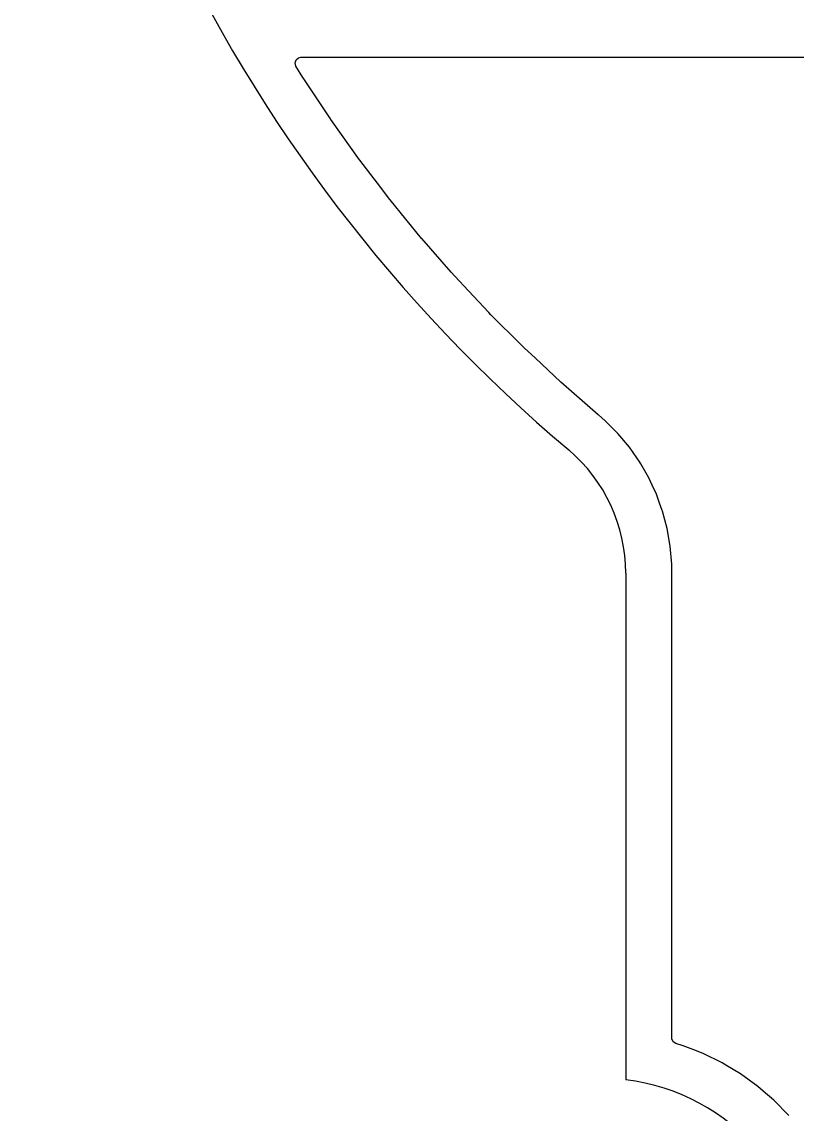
# Model space of a CAD drawing. Extents: x 116 to 183, y -128 to -37.6.
# Drawn here: x 115.95 to 132.82, y -111.12 to -87.37 of the extents above; entities that cross this region are included whole.
import ezdxf

# ---------------------------------------------------------------- set-up
doc = ezdxf.new("R2010")
doc.units = 0
doc.layers.add('BLACK', color=7, linetype='CONTINUOUS')

msp = doc.modelspace()

# ---------------------------------------------------------------- linework, layer by layer
at = {"layer": 'BLACK', "linetype": 'CONTINUOUS'}
for p, q in [((121.969017, -88.148242), (122.018363, -88.138)), ((122.018363, -88.138), (141.017573, -88.138)), ((121.894386, -88.25963), (121.915348, -88.192979)), ((121.912785, -88.327033), (121.894386, -88.25963)), ((122.067307, -88.57789), (121.912785, -88.327033)), ((121.915348, -88.192979), (121.969017, -88.148242)), ((122.069537, -88.581379), (122.067307, -88.57789)), ((122.664366, -89.478391), (122.069537, -88.581379)), ((122.668174, -89.484133), (122.664366, -89.478391)), ((122.67052, -89.487546), (122.668174, -89.484133)), ((123.299076, -90.369844), (122.67052, -89.487546)), ((123.3015, -90.373128), (123.299076, -90.369844)), ((123.686924, -90.877543), (123.3015, -90.373128)), ((123.959189, -91.233864), (123.686924, -90.877543)), ((123.961763, -91.237118), (123.959189, -91.233864)), ((124.647879, -92.07537), (123.961763, -91.237118)), ((124.650522, -92.07849), (124.647879, -92.07537)), ((125.292856, -92.811766), (124.650522, -92.07849)), ((125.364289, -92.893313), (125.292856, -92.811766)), ((125.367061, -92.896373), (125.364289, -92.893313)), ((125.668399, -93.218), (125.367061, -92.896373)), ((126.107704, -93.686881), (125.668399, -93.218)), ((126.110591, -93.689861), (126.107704, -93.686881)), ((126.157132, -93.736318), (126.110591, -93.689861)), ((126.812763, -94.390762), (126.157132, -93.736318)), ((126.87725, -94.455132), (126.812763, -94.390762)), ((126.880225, -94.458003), (126.87725, -94.455132)), ((127.122178, -94.683873), (126.880225, -94.458003)), ((127.672052, -95.197196), (127.122178, -94.683873)), ((127.675132, -95.199976), (127.672052, -95.197196)), ((128.49201, -95.912934), (127.675132, -95.199976)), ((128.493583, -95.914284), (128.49201, -95.912934)), ((128.567375, -95.976546), (128.493583, -95.914284)), ((128.568537, -95.977623), (128.567375, -95.976546)), ((128.643196, -96.040713), (128.568537, -95.977623)), ((128.643209, -96.040725), (128.643196, -96.040713)), ((128.91945, -96.318801), (128.643209, -96.040725)), ((128.919459, -96.318812), (128.91945, -96.318801)), ((129.170517, -96.619834), (128.919459, -96.318812)), ((129.170521, -96.61984), (129.170517, -96.619834)), ((129.170522, -96.619841), (129.170521, -96.61984)), ((129.33149, -96.851043), (129.170522, -96.619841)), ((129.394498, -96.941542), (129.33149, -96.851043)), ((129.394501, -96.941546), (129.394498, -96.941542)), ((129.416099, -96.97916), (129.394501, -96.941546)), ((129.589691, -97.281473), (129.416099, -96.97916)), ((129.589692, -97.281476), (129.589691, -97.281473)), ((129.589698, -97.281487), (129.589692, -97.281476)), ((129.664176, -97.442061), (129.589698, -97.281487)), ((129.754627, -97.637073), (129.664176, -97.442061)), ((129.826668, -97.836072), (129.754627, -97.637073)), ((129.884261, -97.99516), (129.826668, -97.836072)), ((129.88806, -98.005653), (129.884261, -97.99516)), ((129.988981, -98.384427), (129.88806, -98.005653)), ((130.056628, -98.770535), (129.988981, -98.384427)), ((130.056629, -98.770547), (130.056628, -98.770535)), ((130.09049, -99.16104), (130.056629, -98.770547)), ((130.090359, -99.377342), (130.090491, -99.161069)), ((130.090491, -99.161069), (130.09049, -99.16104)), ((129.089859, -99.356597), (129.089859, -110.37597)), ((130.090359, -109.470822), (130.090359, -99.377342)), ((130.091564, -109.488068), (130.090359, -109.470822)), ((130.120381, -109.551718), (130.091564, -109.488068)), ((130.179035, -109.589684), (130.120381, -109.551718)), ((130.33906, -109.63724), (130.179035, -109.589684)), ((130.339072, -109.637244), (130.33906, -109.63724)), ((130.33908, -109.637247), (130.339072, -109.637244)), ((130.567854, -109.726701), (130.33908, -109.637247)), ((130.770818, -109.806062), (130.567854, -109.726701)), ((131.186911, -110.010456), (130.770818, -109.806062)), ((131.265286, -110.057487), (131.186911, -110.010456)), ((131.584409, -110.248983), (131.265286, -110.057487)), ((131.584417, -110.248988), (131.584409, -110.248983)), ((131.584419, -110.24899), (131.584417, -110.248988)), ((131.58443, -110.248996), (131.584419, -110.24899)), ((131.960508, -110.519952), (131.58443, -110.248996)), ((131.960524, -110.519964), (131.960508, -110.519952)), ((131.960531, -110.51997), (131.960524, -110.519964)), ((132.08091, -110.623064), (131.960531, -110.51997)), ((132.312631, -110.821511), (132.08091, -110.623064)), ((132.638224, -111.151479), (132.312631, -110.821511))]:
    msp.add_line(p, q, dxfattribs=at)
at = {"layer": 'BLACK'}
for centre, radius, start, end in [((149.4505, -71.0743), 33.499996, -180.0000068, -130.1553645), ((125.585, -99.355), 3.504871, -0.026107, 49.792209), ((128.54322, -114.86658), 4.523759, -85.123752, 83.0595692)]:
    msp.add_arc(centre, radius, start, end, dxfattribs=at)

doc.saveas('drawing.dxf')
